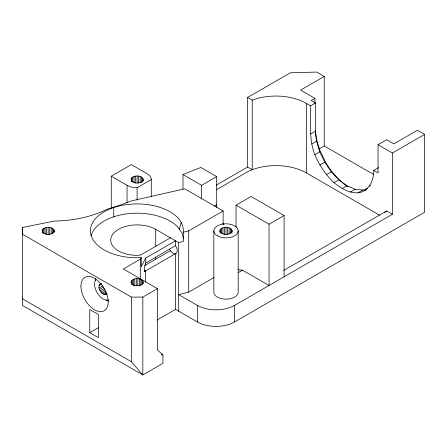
<?xml version="1.0" encoding="UTF-8"?>
<svg xmlns="http://www.w3.org/2000/svg" width="447" height="447" viewBox="0 0 447 447"><rect width="100%" height="100%" fill="white"/><g stroke="black" fill="none" stroke-linecap="round" stroke-linejoin="round"><path stroke-width="0.67" d="M223.142 224.21L223.142 210.978L184.756 188.813L131.234 200.943L120.109 205.134L106.839 209.308A82.768 47.784 0 0 1 54.428 221.042L22.35 227.54L22.35 298.752L131.351 361.684L142.822 374.932L162.904 363.338L162.904 355.058L157.456 349.923L157.456 288.65L123.355 268.96L140.425 259.104L141.263 257.466L137.089 257.785A46.65 26.932 0 0 1 96.686 217.382A46.65 26.932 0 0 1 177.487 217.382C184.22 223.662 183.974 232.999 183.443 241.43L178.683 242.609L155.735 229.361A26.367 15.226 0 0 0 112.728 234.301A26.367 15.226 0 0 0 137.089 255.349L140.498 255.092L170.396 237.826M42.286 232.719L42.286 229.942C44.912 225.869 54.73 226.316 54.249 232.239M42.895 233.261L42.895 229.093M43.862 233.228L43.862 228.367M45.125 234.06L45.125 227.808M46.589 234.401L46.589 227.456M48.164 234.284L48.164 227.339M49.74 234.401L49.74 227.456M51.209 234.06L51.209 227.808M52.467 233.228L52.467 228.367M42.286 229.942C41.834 235.178 50.455 235.429 53.433 232.608L53.433 229.093M54.042 232.027L54.042 229.942M89.758 332.702L89.758 309.514L98.362 314.481L98.362 337.669L89.758 332.702L98.737 327.517M111.269 208.19L111.269 176.196L131.351 164.608L147.13 173.715A14.198 8.197 0 0 1 151.287 179.51L151.287 196.903M113.761 216.801L113.761 207.525M127.049 202.698L127.049 185.309L111.269 176.196M131.06 283.107C130.854 276.777 144.32 277.14 143.124 283.828M131.351 361.684L131.351 297.093L22.35 234.161L22.35 227.54M131.474 284.303L131.474 280.833M132.273 284.208L132.273 280.04M133.402 285.644L133.402 279.392M134.782 285.884L134.782 278.939M136.318 285.65L136.318 278.704M137.089 200.228L137.089 187.712L151.287 179.51M131.06 281.716C130.926 285.035 135.273 285.845 137.86 285.672L137.905 278.71M139.436 285.896L139.436 278.95M140.425 279.258L140.425 259.104M140.811 285.661L140.811 279.409M141.263 257.466L141.263 266.742L145.672 258.075L175.57 240.816L175.57 245.878L175.984 246.481A6.085 3.515 60 0 1 175.984 253.51L175.095 253.784A6.085 3.515 60 0 1 170.793 251.298L169.899 249.996A6.085 3.515 60 0 1 169.419 249.052M141.928 284.231L141.928 280.062M142.716 284.331L142.716 280.856M157.456 288.65L142.828 297.093L142.822 374.932L22.35 305.374L22.35 297.093M145.672 282.046L145.672 270.899L175.57 253.639L175.57 309.374L197.328 321.935A26.367 15.226 0 0 0 234.614 321.935L424.65 212.219L424.65 134.385L417.481 130.245L393.813 143.906L386.644 139.766L378.039 144.733L378.039 172.888L373.737 170.402C373.921 180.247 368.892 191.724 357.958 192.847C348.85 193.104 340.798 188.304 334.015 182.667C325.628 174.855 319.225 165.2 314.856 154.628C308.603 139.09 311.09 122.109 310.631 105.816L302.317 101.29A42.996 24.842 0 0 0 252.231 100.167L247.593 97.491L247.599 167.049L216.275 185.131M178.683 242.609L178.683 311.173M424.65 134.385L392.382 153.014L392.382 214.292L234.614 305.374A26.367 15.226 0 0 1 197.328 305.374L178.683 294.612L188.718 292.126L188.718 230.853L223.142 210.978M236.05 227.154L236.05 205.184L251.108 196.484L284.096 215.532L284.096 276.81M143.124 281.744C143.347 284.46 140.04 285.499 137.86 285.672M101.016 283.56C95.418 285.918 102.05 297.406 106.894 293.74M54.249 230.853L53.433 232.608M131.211 178.604C130.792 184.097 140.554 184.36 142.967 180.42C143.381 174.928 133.625 174.665 131.211 178.604L131.211 181.381M219.924 232.239C219.175 225.573 232.842 225.573 232.094 232.239M232.094 230.853C230.669 235.664 221.349 235.664 219.924 230.853M183.449 238.86L182.147 233.155L179.303 229.177L181.158 222.494M145.672 258.075C146.711 262.484 143.889 266.468 144.398 270.804L144.755 271.301L145.672 270.899L144.157 270.943M384.476 212.504L386.627 210.99L392.382 214.292M144.487 271.608L145.672 270.899M247.593 97.491L290.388 72.788L316.716 72.068L324.254 76.415L324.254 145.979L318.929 149.052M324.254 76.415L300.585 90.082L314.934 98.362L314.934 103.168M314.934 98.362L311.201 100.514L315.504 103L315.504 131.155L316.582 141.207L319.734 151.812L324.745 162.255L331.283 171.816L338.893 179.85L347.056 185.807L355.225 189.282L362.835 190.031L367.412 188.623M310.631 105.816L315.504 103M182.985 189.137L182.985 174.542L201.631 185.309L216.689 176.615L216.689 204.771A24.339 14.053 60 0 0 216.834 207.447M310.631 133.971L315.504 131.155M216.678 189.645L247.968 171.587L252.237 169.726A42.979 24.836 0 0 1 306.324 172.888L379.57 215.186M311.704 144.023L316.582 141.207M214.281 206.156L216.689 204.771M314.856 154.628L319.734 151.812M99.441 284.465L101.162 283.471M99.01 285.415L101.307 284.091M99.01 287.991L102.452 286.002M99.441 289.438L103.458 287.119M145.672 263.138L175.414 245.649M100.122 290.857L104.14 288.538M144.688 265.568L170.396 250.728M319.873 165.072L324.745 162.255M101.016 292.165L105.028 289.846M102.05 293.26L105.492 291.271M103.168 294.07L106.034 292.416M104.28 294.545L106.576 293.221M105.319 294.646L107.04 293.651M326.405 174.632L331.283 171.816M334.015 182.667L338.893 179.85M236.05 205.184L269.038 224.226L284.096 215.532M342.184 188.623L347.056 185.807M373.737 170.402L378.609 167.591M350.347 192.093L355.225 189.282M357.958 192.847L362.835 190.031M369.507 186.181L370.591 185.555M188.718 292.126L214.085 277.481M364.495 190.83L366.121 189.891M238.257 272.614L242.481 270.172L269.038 285.504L269.038 224.226M157.031 320.08L175.57 309.374M283.8 270.351L386.627 210.99M182.985 174.542L200.826 167.457L216.689 176.615M183.443 232.155L188.718 230.853M131.351 297.093L142.828 297.093M237.893 269.714L242.481 270.172M378.039 144.733L392.382 153.014M324.254 145.979L373.575 174.453M247.599 167.049L252.237 169.726L252.231 100.167M161.11 354.024L162.904 355.058M179.303 229.177L177.487 226.657A46.65 26.932 0 0 0 128.809 213.621A46.65 26.932 0 0 0 91.082 235.653M315.364 130.546L316.152 137.939L319.734 149.991L325.433 161.859A50.707 29.278 60 0 0 348.04 186.913M306.324 103.33L306.329 172.888M238.178 230.853L238.178 292.126A12.17 7.023 0 0 1 226.009 299.155A12.17 7.023 0 0 1 213.839 292.126L213.839 230.853M234.614 305.374L234.614 321.935M231.887 229.942L231.887 232.021M231.278 229.093L231.278 233.25M230.311 228.367L230.311 233.217M229.054 227.808L229.054 234.044M227.584 227.456L227.584 234.384M226.009 227.339L226.009 234.267M224.433 227.456L224.433 234.384M222.969 227.808L222.969 234.044M221.706 228.367L221.706 233.217M220.74 229.093L220.74 233.25M220.131 229.942L220.131 232.021M201.631 185.309L201.631 198.356M197.328 305.374L197.328 321.935M155.735 229.361L155.735 246.677M155.735 257.064L155.735 259.143M143.174 179.51L143.174 180.901M142.967 178.604L142.967 180.689M142.358 177.755L142.358 181.923M141.392 177.029L141.392 182.583M140.129 176.47L140.129 182.722M138.665 176.118L138.665 183.063M137.089 176.001L137.089 182.946M135.514 176.118L135.514 183.063M134.044 176.47L134.044 182.722M132.787 177.029L132.787 181.89M131.82 177.755L131.82 181.923M108.699 299.909A12.17 7.023 60 0 1 105.391 299.987L103.168 299.037A12.17 7.023 60 0 1 95.714 279.833M108.397 301.222A19.271 11.125 60 0 1 106.364 299.786M95.429 280.358A19.271 11.125 60 0 1 95.289 278.515M223.422 224.422A24.339 14.053 60 0 1 222.718 223.36M137.089 187.712A14.198 8.197 0 0 1 127.049 185.309M217.404 235.82A12.17 7.023 0 0 0 237.765 232.669A12.17 7.023 0 0 0 222.857 224.064A12.17 7.023 0 0 0 217.404 235.82M80.935 286.203A19.271 11.125 60 0 0 101.374 311.632A19.271 11.125 60 0 0 101.374 284.376A19.271 11.125 60 0 0 80.935 286.203"/></g></svg>
